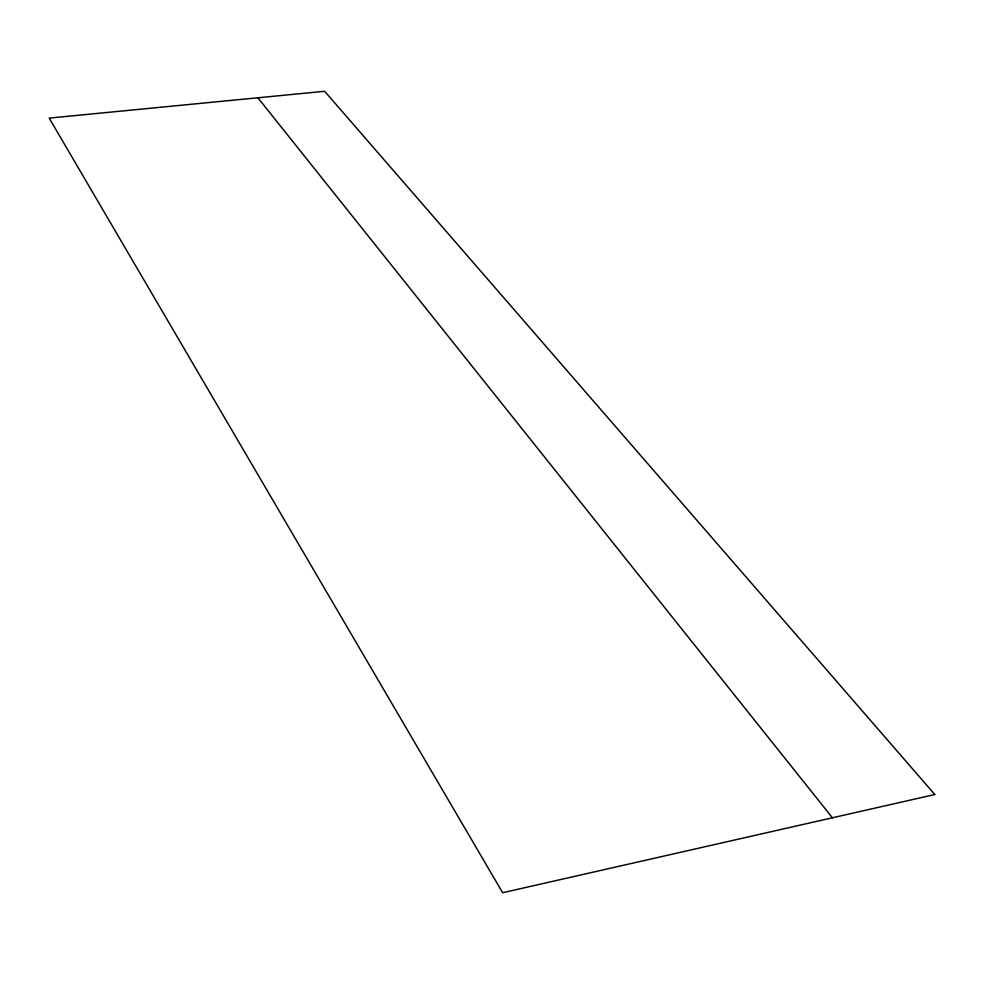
<?xml version="1.0" encoding="UTF-8"?>
<svg xmlns="http://www.w3.org/2000/svg" width="984" height="984" viewBox="0 0 984 984"><rect width="100%" height="100%" fill="white"/><g stroke="black" fill="none" stroke-linecap="round" stroke-linejoin="round"><path stroke-width="1.48" d="M257.906 97.773L832.415 817.79M934.8 794.519L502.639 892.722L49.2 118.105L324.646 91.278L934.8 794.519"/></g></svg>
